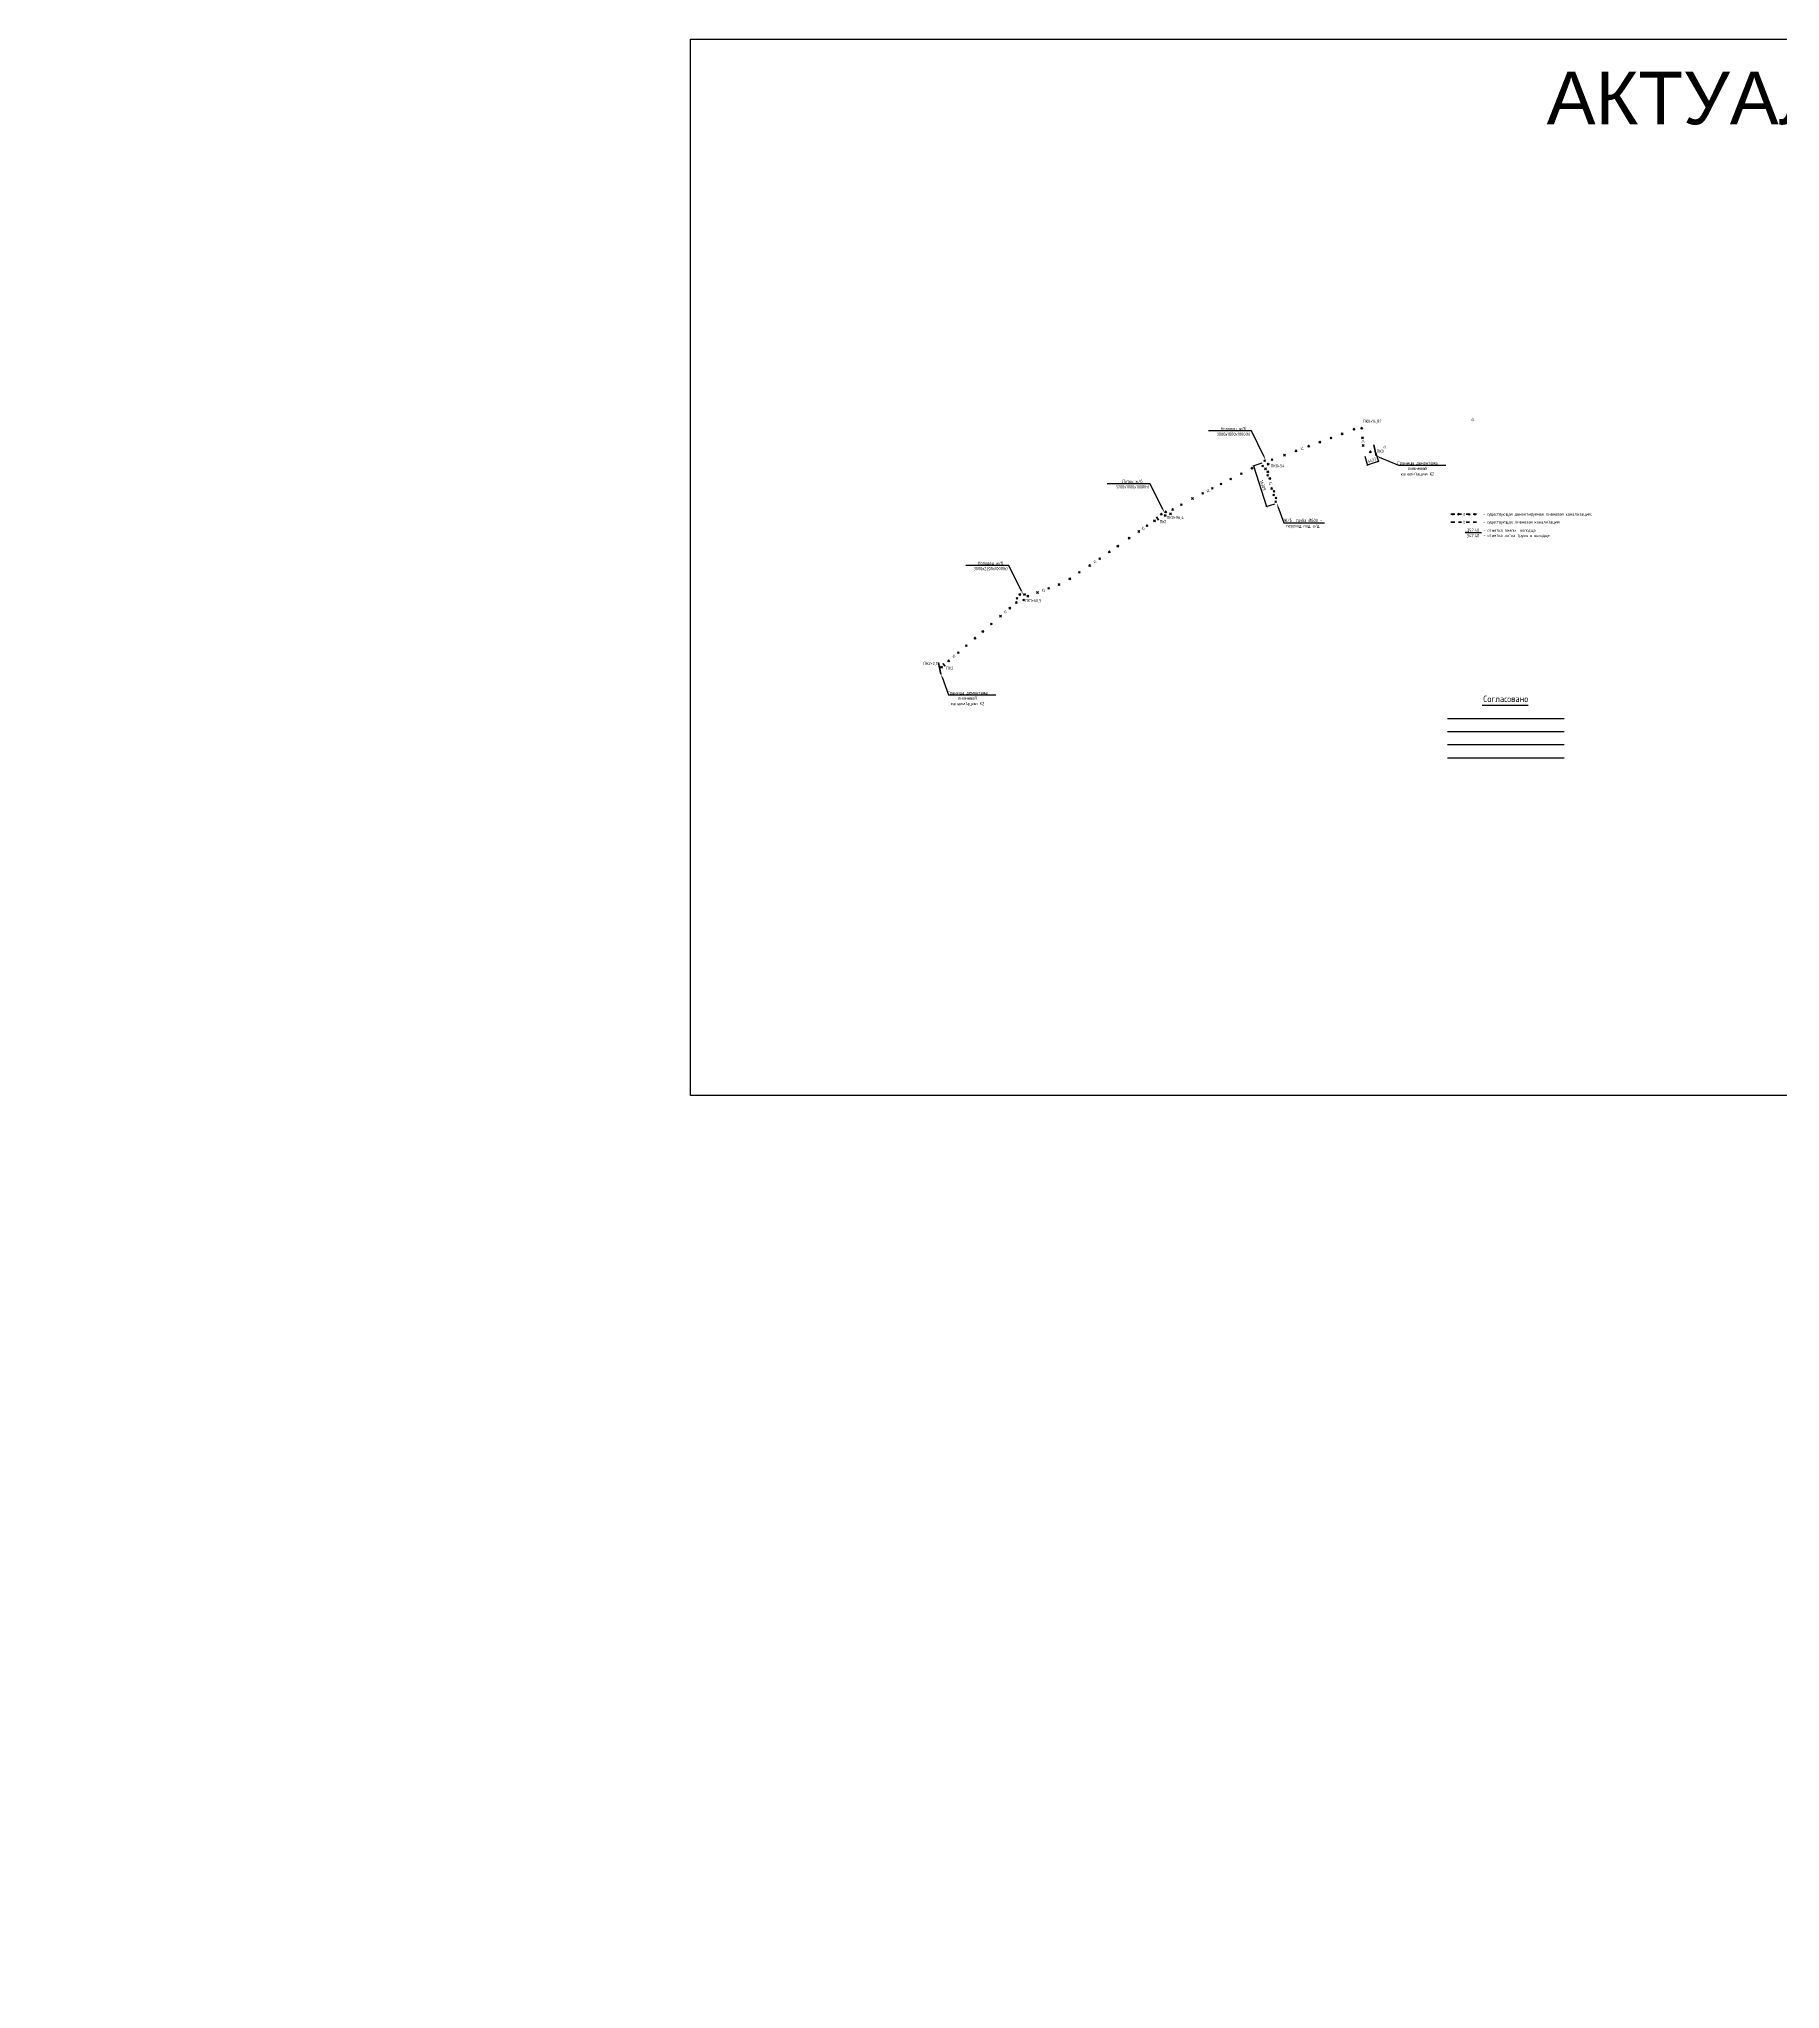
# Model space of a CAD drawing. Header units: millimetres. Extents: x 0 to 42436567, y 0 to 23754735.
# Drawn here: x 41110424 to 41773495, y 23012400 to 23754735 of the extents above; entities that cross this region are included whole.
import ezdxf
from ezdxf import colors
from ezdxf.entities.mleader import LeaderData, LeaderLine
from ezdxf.math import Vec2, Vec3

# ---------------------------------------------------------------- set-up
doc = ezdxf.new("R2010")
doc.units = ezdxf.units.MM
doc.set_wipeout_variables(frame=1)
doc.linetypes.add('Штриховая', pattern=[2822.222233, 1411.111116, -1411.111116])
for name, color, linetype, lineweight in [('Text blocks_Ном._пера__28', 7, 'Continuous', 13), ('В1', 140, 'Continuous', 40), ('ВК_Текст', 7, 'Continuous', 25), ('Труба К2', 7, 'Continuous', 60)]:
    doc.layers.add(name, color=color, linetype=linetype, lineweight=lineweight)
doc.layers.add('Выноски', color=7, linetype='Continuous')
doc.styles.add('GOST 2.304', font='GOST_type.ttf')
doc.styles.add('GOST_100', font='cs_gost2304.shx', dxfattribs={"width": 0.7, "height": 300})
doc.styles.get("Standard").update_dxf_attribs({"font": 'arial.ttf'})
doc.dimstyles.new('STANDARD$0', dxfattribs={"dimscale": 100, "dimtxt": 2.5, "dimasz": 1, "dimexe": 0.5, "dimexo": 2, "dimgap": 1, "dimtad": 1, "dimdec": 0, "dimzin": 0, "dimdsep": 46, "dimtxsty": 'Standard', "dimblk1": 'OBLIQUE', "dimblk2": 'OBLIQUE', "dimsah": 1, "dimcen": 2, "dimadec": 0, "dimazin": 0, "dimtfac": 1, "dimtdec": 4, "dimtofl": 0, "dimtmove": 2, "dimatfit": 3, "dimldrblk": 'OBLIQUE', "dimfxl": 1, "dimtolj": 1, "dimtzin": 0, "dimarcsym": 0})

# ---------------------------------------------------------------- blocks, each defined once
blk = doc.blocks.new('*U6')
at = {"color": 255}
blk.add_wipeout([(-200, 125), (200, 125), (200, -125), (-200, -125)], dxfattribs=at)
at = {"layer": 'ВК_Текст', "insert": (0, 0), "char_height": 250, "attachment_point": 5, "style": 'GOST_100'}
blk.add_mtext('К2', dxfattribs=at)
blk = doc.blocks.new('_None')
blk = doc.blocks.new('_ArchTick')
at = {"color": 0, "linetype": 'ByBlock', "const_width": 0.15}
blk.add_lwpolyline([(-0.5, -0.5), (0.5, 0.5)], dxfattribs=at)
blk = doc.blocks.new('*D7')
at = {"color": 0, "lineweight": -2, "transparency": 16777216}
for p, q in [((41615318, 23595882), (41616408, 23592403)), ((41616333, 23592642), (41620548, 23593962)), ((41619534, 23597202), (41620623, 23593723))]:
    blk.add_line(p, q, dxfattribs=at)
at = {"color": 0, "lineweight": -2, "transparency": 16777216, "xscale": 750.0000000000001, "yscale": 750.0000000000001, "zscale": 750.0000000000001}
for p, rotation in [((41616333, 23592642), 197.3871649832867), ((41620548, 23593962), 17.38716498328669)]:
    blk.add_blockref('_ArchTick', p, dxfattribs=dict(at, rotation=rotation))
at = {"color": 0, "transparency": 16777216, "insert": (41618104, 23594376), "char_height": 1250, "attachment_point": 5, "rotation": 17.387165, "style": 'GOST 2.304'}
blk.add_mtext('\\A1;4417', dxfattribs=at)
blk = doc.blocks.new('_Oblique')
at = {"color": 0, "linetype": 'ByBlock', "lineweight": -2}
blk.add_line((-0.5, -0.5), (0.5, 0.5), dxfattribs=at)
blk = doc.blocks.new('*D9')
at = {"color": 0, "lineweight": -2, "transparency": 16777216}
for p, q in [((41576082, 23593232), (41572764, 23592177)), ((41573002, 23592252), (41577945, 23576710)), ((41581025, 23577690), (41577706, 23576635))]:
    blk.add_line(p, q, dxfattribs=at)
at = {"color": 0, "lineweight": -2, "transparency": 16777216, "xscale": 750.0000000000001, "yscale": 750.0000000000001, "zscale": 750.0000000000001}
for p, rotation in [((41573002, 23592252), 107.6423544866472), ((41577945, 23576710), 287.6423544866472)]:
    blk.add_blockref('_ArchTick', p, dxfattribs=dict(at, rotation=rotation))
at = {"color": 0, "transparency": 16777216, "insert": (41576547, 23584823), "char_height": 1250, "attachment_point": 5, "rotation": 287.642354, "style": 'GOST 2.304'}
blk.add_mtext('\\A1;16309', dxfattribs=at)

msp = doc.modelspace()

# ---------------------------------------------------------------- linework, layer by layer
for p, q in [((41610938.695, 23606536.696, 197000), (41611623.893, 23605851.498, 197000)), ((41610938.695, 23605851.498, 197000), (41611623.893, 23606536.696, 197000)), ((41613816.96, 23606947.211), (41614502.158, 23606262.013)), ((41613816.96, 23606262.013), (41614502.158, 23606947.211)), ((41593661.355, 23600080.393), (41594346.553, 23599395.195)), ((41593661.355, 23599395.195), (41594346.553, 23600080.393)), ((41597908.498, 23601651.012), (41598593.696, 23600965.814)), ((41597908.498, 23600965.814), (41598593.696, 23601651.012)), ((41602155.642, 23603221.631), (41602840.84, 23602536.433)), ((41602155.642, 23602536.433), (41602840.84, 23603221.631)), ((41606402.785, 23604792.25), (41607087.983, 23604107.052)), ((41606402.785, 23604107.052), (41607087.983, 23604792.25)), ((41614134.526, 23603340.144), (41614819.724, 23602654.946)), ((41614134.526, 23602654.946), (41614819.724, 23603340.144)), ((41614401.28, 23600310.221), (41615086.478, 23599625.023)), ((41614401.28, 23599625.023), (41615086.478, 23600310.221)), ((41572032.893, 23591685.127), (41572718.091, 23590999.929)), ((41572032.893, 23590999.929), (41572718.091, 23591685.127)), ((41576102.561, 23592490.837), (41576787.759, 23591805.639)), ((41576102.561, 23591805.639), (41576787.759, 23592490.837)), ((41576866.021, 23594530.035), (41577551.219, 23593844.837)), ((41576866.021, 23593844.837), (41577551.219, 23594530.035)), ((41577220.244, 23591461.048), (41577905.443, 23590775.85)), ((41577220.244, 23590775.85), (41577905.443, 23591461.048)), ((41578225.962, 23593274.206), (41578911.16, 23592589.008)), ((41578225.962, 23592589.008), (41578911.16, 23593274.206)), ((41579696.753, 23594916.199), (41580381.951, 23594231.001)), ((41579696.753, 23594231.001), (41580381.951, 23594916.199)), ((41584419.698, 23596662.773), (41585104.896, 23595977.575)), ((41584419.698, 23595977.575), (41585104.896, 23596662.773)), ((41588842.633, 23598298.401), (41589527.831, 23597613.202)), ((41588842.633, 23597613.202), (41589527.831, 23598298.401)), ((41617097.466, 23597936.792), (41617782.664, 23597251.594)), ((41617097.466, 23597251.594), (41617782.664, 23597936.792)), ((41560281.79, 23585689.744), (41560966.988, 23585004.546)), ((41560281.79, 23585004.546), (41560966.988, 23585689.744)), ((41563965.805, 23587569.319), (41564651.003, 23586884.121)), ((41563965.805, 23586884.121), (41564651.003, 23587569.319)), ((41568012.897, 23589634.135), (41568698.095, 23588948.937)), ((41568012.897, 23588948.937), (41568698.095, 23589634.135)), ((41577987.792, 23588964.944), (41578672.99, 23588279.746)), ((41577987.792, 23588279.746), (41578672.99, 23588964.944)), ((41578096.278, 23590359.12), (41578781.476, 23589673.922)), ((41578096.278, 23589673.922), (41578781.476, 23590359.12)), ((41578863.825, 23587863.015), (41579549.023, 23587177.817)), ((41578863.825, 23587177.817), (41579549.023, 23587863.015)), ((41545141.73, 23577803.442), (41545826.928, 23577118.244)), ((41545141.73, 23577118.244), (41545826.928, 23577803.442)), ((41549388.372, 23580131.948), (41550073.57, 23579446.75)), ((41549388.372, 23579446.75), (41550073.57, 23580131.948)), ((41553273.542, 23582114.153), (41553958.74, 23581428.955)), ((41553273.542, 23581428.955), (41553958.74, 23582114.153)), ((41556962.008, 23583995.999), (41557647.206, 23583310.801)), ((41556962.008, 23583310.801), (41557647.206, 23583995.999)), ((41579522.886, 23583972.734), (41580208.084, 23583287.536)), ((41579522.886, 23583287.536), (41580208.084, 23583972.734)), ((41580290.433, 23581476.63), (41580975.631, 23580791.432)), ((41580290.433, 23580791.432), (41580975.631, 23581476.63)), ((41580398.919, 23582870.806), (41581084.117, 23582185.608)), ((41580398.919, 23582185.608), (41581084.117, 23582870.806)), ((41581057.98, 23578980.525), (41581743.178, 23578295.327)), ((41581057.98, 23578295.327), (41581743.178, 23578980.525)), ((41581166.466, 23580374.701), (41581851.664, 23579689.503)), ((41581166.466, 23579689.503), (41581851.664, 23580374.701)), ((41532104.03, 23569781.588), (41532789.228, 23569096.389)), ((41532104.03, 23569096.389), (41532789.228, 23569781.588)), ((41534945.135, 23571747.769), (41535630.333, 23571062.571)), ((41534945.135, 23571062.571), (41535630.333, 23571747.769)), ((41537521.728, 23574166.384, 194500), (41538206.926, 23573481.186, 194500)), ((41537521.728, 23573481.186, 194500), (41538206.926, 23574166.384, 194500)), ((41538965.787, 23573730.332, 194500), (41539650.985, 23573045.134, 194500)), ((41538965.787, 23573045.134, 194500), (41539650.985, 23573730.332, 194500)), ((41539183.928, 23575065.614), (41539869.126, 23574380.416)), ((41539183.928, 23574380.416), (41539869.126, 23575065.614)), ((41541029.99, 23574300.138), (41541715.188, 23573614.94)), ((41541029.99, 23573614.94), (41541715.188, 23574300.138)), ((41541838.2, 23575966.117), (41542523.398, 23575280.919)), ((41541838.2, 23575280.919), (41542523.398, 23575966.117)), ((41520946.806, 23562060.249, 194500), (41521632.004, 23561375.051, 194500)), ((41520946.806, 23561375.051, 194500), (41521632.004, 23562060.249, 194500)), ((41525283.696, 23565061.586), (41525968.894, 23564376.388)), ((41525283.696, 23564376.388), (41525968.894, 23565061.586)), ((41528956.313, 23567603.215), (41529641.511, 23566918.017)), ((41528956.313, 23566918.017), (41529641.511, 23567603.215)), ((41510243.789, 23554667.539), (41510928.987, 23553982.341)), ((41510243.789, 23553982.341), (41510928.987, 23554667.539)), ((41514034.039, 23557276.281), (41514719.237, 23556591.083)), ((41514034.039, 23556591.083), (41514719.237, 23557276.281)), ((41517730.056, 23559834.103), (41518415.255, 23559148.905)), ((41517730.056, 23559148.905), (41518415.255, 23559834.103)), ((41498541.914, 23547392.748), (41499227.112, 23546707.55)), ((41498541.914, 23546707.55), (41499227.112, 23547392.748)), ((41502697.679, 23549653.424), (41503382.877, 23548968.226)), ((41502697.679, 23548968.226), (41503382.877, 23549653.424)), ((41506278.773, 23552032.93), (41506963.971, 23551347.732)), ((41506278.773, 23551347.732), (41506963.971, 23552032.93)), ((41482590.966, 23542176.848), (41483276.164, 23541491.65)), ((41482590.966, 23541491.65), (41483276.164, 23542176.848)), ((41483639.369, 23543642.42), (41484324.567, 23542957.222)), ((41483639.369, 23542957.222), (41484324.567, 23543642.42)), ((41485079.144, 23541508.367, 193500), (41485764.342, 23540823.169, 193500)), ((41485079.144, 23540823.169, 193500), (41485764.342, 23541508.367, 193500)), ((41485426.852, 23543704.483, 193000), (41486112.05, 23543019.285, 193000)), ((41485426.852, 23543019.285, 193000), (41486112.05, 23543704.483, 193000)), ((41486682.065, 23542975.485), (41487367.263, 23542290.287)), ((41486682.065, 23542290.287), (41487367.263, 23542975.485)), ((41490373.912, 23544350.533), (41491059.11, 23543665.335)), ((41490373.912, 23543665.335), (41491059.11, 23544350.533)), ((41494644.801, 23545941.248), (41495329.999, 23545256.05)), ((41494644.801, 23545256.05), (41495329.999, 23545941.248)), ((41472812.353, 23532368.75), (41473497.551, 23531683.552)), ((41472812.353, 23531683.552), (41473497.551, 23532368.75)), ((41466535.514, 23526962.963), (41467220.712, 23526277.765)), ((41466535.514, 23526277.765), (41467220.712, 23526962.963)), ((41469544.225, 23529554.148), (41470229.423, 23528868.95)), ((41469544.225, 23528868.95), (41470229.423, 23529554.148))]:
    msp.add_line(p, q)
at = {"color": 240, "lineweight": 40, "true_color": 0xed1f24}
for p, q in [((41536092.126, 23572841.462), (41536815.953, 23571583.157)), ((41453048.65, 23517229.296), (41453952.48, 23512969.202))]:
    msp.add_line(p, q, dxfattribs=at)
at = {"layer": 'Труба К2', "linetype": 'Штриховая'}
msp.add_line((41648179.215, 23570803.398), (41657940.73, 23570803.398), dxfattribs=at)

# ---------------------------------------------------------------- block references
at = {"layer": 'ВК_Текст', "xscale": 4.266666666666672, "yscale": 4.266666666666672, "zscale": 4.266666666666672}
for p, rotation in [((41656474.194, 23609817.146), 17.38716660129347), ((41622916.605, 23599309.089), 19.63735174488146), ((41478445.325, 23536582.367), 40.73594167021012), ((41458873.013, 23519726.15), 40.73594167042213)]:
    msp.add_blockref('*U6', p, dxfattribs=dict(at, rotation=rotation))

# ---------------------------------------------------------------- texts
at = {"layer": 'Text blocks_Ном._пера__28', "style": 'GOST 2.304'}
for s, p in [('ПК0+14,82', (41614634.686, 23608625.19, -197500)), ('ПК0+54', (41579540.872, 23591664.59)), ('ПК1', (41537261.917, 23570377.526)), ('ПК0+96,4', (41539870.718, 23571991.34)), ('- существующая демонтируемая ливневая канализация;', (41660431.652, 23573280.735)), ('- существующая ливневая канализация', (41660431.652, 23570285.853)), ('- отметка земли  колодца', (41660546.491, 23567116.456)), ('- отметка лотка трубы в колодце', (41660546.491, 23565136.937)), ('ПК2+2,12', (41447261.584, 23516431.536))]:
    msp.add_text(s, height=1200, dxfattribs=at).set_placement(p)
at = {"layer": 'Выноски', "color": 240, "lineweight": -2, "true_color": 0xed1f24, "insert": (41684629.672, 23742262.407), "char_height": 20000, "width": 735841.57572, "attachment_point": 1}
msp.add_mtext('АКТУАЛЬНОЕ', dxfattribs=at)

# ---------------------------------------------------------------- leaders
at = {"layer": 'Выноски', "color": 0, "lineweight": -2}
ml = msp.add_multileader_mtext('Standard', dxfattribs=at)
ml.set_content('{\\C0;Колодец ж/б\\P3000х1800х1000(h)}', color=5, style='GOST 2.304')
ml.set_leader_properties(lineweight=-3)
ml.build(insert=Vec2(0, 0))
ml.multileader.update_dxf_attribs({"text_left_attachment_type": 6, "text_right_attachment_type": 6, "dogleg_length": 1, "arrow_head_size": 1250, "scale": 500})
ctx = ml.context
ctx.base_point, ctx.scale, ctx.char_height, ctx.arrow_head_size, ctx.landing_gap_size, ctx.plane_origin = Vec3(41558582.045, 23605518.393), 500, 1250, 1250, 900, Vec3(41553286.101, 23597648.928)
ctx.left_attachment, ctx.right_attachment, ctx.text_align_type = 6, 6, 1
notes = []
notes.append((ctx, [(1, (1, 1, 0), (41572184.895, 23605518.393), (-1, 0), 99.848, [(1, [(41577551.219, 23594530.035)], 0, [])])]))
ctx.mtext.insert, ctx.mtext.alignment, ctx.mtext.flow_direction = Vec3(41565333.546, 23607018.393), 2, 5
ml = msp.add_multileader_mtext('Standard', dxfattribs=at)
ml.set_content('{\\C0;Лоток ж/б\\P3200х1000х1000(h)}', color=5, style='GOST 2.304')
ml.set_leader_properties(lineweight=-3)
ml.build(insert=Vec2(0, 0))
ml.multileader.update_dxf_attribs({"text_left_attachment_type": 6, "text_right_attachment_type": 6, "dogleg_length": 1, "arrow_head_size": 1250, "scale": 500})
ctx = ml.context
ctx.base_point, ctx.scale, ctx.char_height, ctx.arrow_head_size, ctx.landing_gap_size, ctx.plane_origin = Vec3(41520057.545, 23585453.393), 500, 1250, 1250, 900, Vec3(41514761.601, 23577583.928)
ctx.left_attachment, ctx.right_attachment, ctx.text_align_type = 6, 6, 1
notes.append((ctx, [(1, (1, 1, 0), (41533660.395, 23585453.393), (-1, 0), 99.848, [(1, [(41539026.719, 23574465.035)], 0, [])])]))
ctx.mtext.insert, ctx.mtext.alignment, ctx.mtext.flow_direction = Vec3(41526809.046, 23586953.393), 2, 5
ml = msp.add_multileader_mtext('Standard', dxfattribs=at)
ml.set_content('{\\C0;Ж/б  труба %%C600 -\\Pпереход под а/д}', color=5, style='GOST 2.304')
ml.set_leader_properties(lineweight=-3)
ml.build(insert=Vec2(0, 0))
ml.multileader.update_dxf_attribs({"text_left_attachment_type": 6, "text_right_attachment_type": 6, "dogleg_length": 1, "arrow_head_size": 1250, "scale": 500})
ctx = ml.context
ctx.base_point, ctx.scale, ctx.char_height, ctx.arrow_head_size, ctx.landing_gap_size, ctx.plane_origin = Vec3(41584654.697, 23570495.544), 500, 1250, 1250, 900, Vec3(41580140.562, 23562626.079)
ctx.left_attachment, ctx.right_attachment, ctx.text_align_type = 6, 6, 1
notes.append((ctx, [(0, (1, 1, 0), (41584554.85, 23570495.544), (1, 0), 99.848, [(1, [(41581870.565, 23577999.249)], 0, [])])]))
ctx.mtext.insert, ctx.mtext.alignment, ctx.mtext.flow_direction = Vec3(41591776.999, 23572102.943), 2, 5
ml = msp.add_multileader_mtext('Standard', dxfattribs=at)
ml.set_content('{\\C0;Колодец ж/б\\P3000х2200х1000(h)}', color=5, style='GOST 2.304')
ml.set_leader_properties(lineweight=-3)
ml.build(insert=Vec2(0, 0))
ml.multileader.update_dxf_attribs({"text_left_attachment_type": 6, "text_right_attachment_type": 6, "dogleg_length": 1, "arrow_head_size": 1250, "scale": 500})
ctx = ml.context
ctx.base_point, ctx.scale, ctx.char_height, ctx.arrow_head_size, ctx.landing_gap_size, ctx.plane_origin = Vec3(41465953.603, 23554342.387), 500, 1250, 1250, 900, Vec3(41460925.708, 23546472.922)
ctx.left_attachment, ctx.right_attachment, ctx.text_align_type = 6, 6, 1
notes.append((ctx, [(1, (1, 1, 0), (41479824.501, 23554342.387), (-1, 0), 99.848, [(1, [(41485190.825, 23543354.029)], 0, [])])]))
ctx.mtext.insert, ctx.mtext.alignment, ctx.mtext.flow_direction = Vec3(41472839.128, 23555842.387), 2, 5
ml = msp.add_multileader_mtext('Standard', dxfattribs=at)
ml.set_content('{\\C0;Граница демонтажа\\Pливневой\\Pканализации К2}', color=5, style='GOST 2.304')
ml.set_leader_properties(lineweight=-3)
ml.build(insert=Vec2(0, 0))
ml.multileader.update_dxf_attribs({"text_left_attachment_type": 6, "text_right_attachment_type": 6, "dogleg_length": 1, "arrow_head_size": 1250, "scale": 500})
ctx = ml.context
ctx.base_point, ctx.scale, ctx.char_height, ctx.arrow_head_size, ctx.landing_gap_size, ctx.plane_origin = Vec3(41456935.145, 23505046.694, -193576), 500, 1250, 1250, 900, Vec3(41458012.315, 23501554.024, -193576)
ctx.left_attachment, ctx.right_attachment, ctx.text_align_type = 6, 6, 1
notes.append((ctx, [(0, (1, 1, 0), (41456835.298, 23505046.694, -193576), (1, 0), 99.848, [(1, [(41453952.48, 23512969.202, -193576)], 0, [])])]))
ctx.mtext.insert, ctx.mtext.alignment, ctx.mtext.flow_direction = Vec3(41464077.551, 23506546.694, -193576), 2, 5
for ctx, leaders in notes:
    for number, flags, end, landing, length, lines in leaders:
        leader = LeaderData()
        leader.index, (leader.has_last_leader_line, leader.has_dogleg_vector, leader.attachment_direction) = number, flags
        leader.last_leader_point, leader.dogleg_vector, leader.dogleg_length = Vec3(end), Vec3(landing), length
        for number, points, colour, breaks in lines:
            line = LeaderLine()
            line.index, line.vertices, line.color, line.breaks = number, Vec3.list(points), colors.encode_raw_color(colour), breaks
            leader.lines.append(line)
        ctx.leaders.append(leader)

# ---------------------------------------------------------------- next in the draw order: linework, layer by layer
for p, q in [((41482324.284, 23540560.688), (41483009.482, 23539875.49)), ((41482324.284, 23539875.49), (41483009.482, 23540560.688)), ((41476265.267, 23535342.496), (41476950.465, 23534657.298)), ((41476265.267, 23534657.298), (41476950.465, 23535342.496)), ((41479814.693, 23538399.359), (41480499.891, 23537714.161)), ((41479814.693, 23537714.161), (41480499.891, 23538399.359)), ((41456530.085, 23518346.01), (41457215.283, 23517660.812)), ((41456530.085, 23517660.812), (41457215.283, 23518346.01)), ((41460178.904, 23521488.475), (41460864.102, 23520803.277)), ((41460178.904, 23520803.277), (41460864.102, 23521488.475)), ((41463252.999, 23524135.97), (41463938.197, 23523450.772)), ((41463252.999, 23523450.772), (41463938.197, 23524135.97)), ((41453803.238, 23515997.575), (41454488.436, 23515312.377)), ((41453803.238, 23515312.377), (41454488.436, 23515997.575))]:
    msp.add_line(p, q)
at = {"color": 240, "lineweight": 40, "true_color": 0xed1f24}
msp.add_line((41454655.999, 23517052.096), (41455584.53, 23515936.262), dxfattribs=at)

# ---------------------------------------------------------------- next in the draw order: block references
at = {"layer": 'ВК_Текст'}
for p, xscale, yscale, zscale, rotation in [((41591505.225, 23598813.749), 4.266666666666671, 4.266666666666671, 4.266666666666671, 20.2946975145626), ((41614612.849, 23601455.916), 4.266666666666673, 4.266666666666673, 4.266666666666673, 275.0313384626109), ((41579530.209, 23585543.021), 4.266666666666673, 4.266666666666673, 4.266666666666673, 285.8813260572669), ((41555634.898, 23582801.519), 4.266666666666672, 4.266666666666672, 4.266666666666672, 27.03056236154919), ((41530952.201, 23568404.772), 4.266666666666672, 4.266666666666672, 4.266666666666672, 34.68510543262797), ((41512607.981, 23555709.685), 4.266666666666672, 4.266666666666672, 4.266666666666672, 34.68510543265163), ((41492960.686, 23544843.789), 4.266666666666672, 4.266666666666672, 4.266666666666672, 20.42810832445917)]:
    msp.add_blockref('*U6', p, dxfattribs=dict(at, xscale=xscale, yscale=yscale, zscale=zscale, rotation=rotation))
at = {"layer": 'ВК_Текст', "xscale": 4.266666666666672, "yscale": 4.266666666666672, "zscale": 4.266666666666672}
msp.add_blockref('*U6', (41653059.972, 23570803.398), dxfattribs=at)

# ---------------------------------------------------------------- next in the draw order: texts
at = {"layer": 'Text blocks_Ном._пера__28', "style": 'GOST 2.304'}
for s, p in [('ПК0', (41619836.446, 23597235.671)), ('ПК2', (41455928.142, 23514659.395))]:
    msp.add_text(s, height=1200, dxfattribs=at).set_placement(p)

# ---------------------------------------------------------------- next in the draw order: leaders
at = {"layer": 'Выноски', "color": 0, "lineweight": -2}
ml = msp.add_multileader_mtext('Standard', dxfattribs=at)
ml.set_content('{\\C0;Граница демонтажа\\Pливневой\\Pканализации К2}', color=5, style='GOST 2.304')
ml.set_leader_properties(lineweight=-3)
ml.build(insert=Vec2(0, 0))
ml.multileader.update_dxf_attribs({"text_left_attachment_type": 6, "text_right_attachment_type": 6, "dogleg_length": 1, "arrow_head_size": 1250, "scale": 500})
ctx = ml.context
ctx.base_point, ctx.scale, ctx.char_height, ctx.arrow_head_size, ctx.landing_gap_size, ctx.plane_origin = Vec3(41628260.591, 23592480.398), 500, 1250, 1250, 900, Vec3(41623746.456, 23584610.932)
ctx.left_attachment, ctx.right_attachment, ctx.text_align_type = 6, 6, 1
notes = []
notes.append((ctx, [(0, (1, 1, 0), (41628160.743, 23592480.398), (1, 0), 99.848, [(1, [(41619686.621, 23596026.111)], 0, [])])]))
ctx.mtext.insert, ctx.mtext.alignment, ctx.mtext.flow_direction = Vec3(41635402.996, 23593980.398), 2, 5
for ctx, leaders in notes:
    for number, flags, end, landing, length, lines in leaders:
        leader = LeaderData()
        leader.index, (leader.has_last_leader_line, leader.has_dogleg_vector, leader.attachment_direction) = number, flags
        leader.last_leader_point, leader.dogleg_vector, leader.dogleg_length = Vec3(end), Vec3(landing), length
        for number, points, colour, breaks in lines:
            line = LeaderLine()
            line.index, line.vertices, line.color, line.breaks = number, Vec3.list(points), colors.encode_raw_color(colour), breaks
            leader.lines.append(line)
        ctx.leaders.append(leader)

# ---------------------------------------------------------------- next in the draw order: linework, layer by layer
at = {"color": 240, "lineweight": 40, "true_color": 0xed1f24}
msp.add_line((41618782.791, 23600286.205), (41619686.621, 23596026.111), dxfattribs=at)
at = {"layer": 'Труба К2', "linetype": 'Штриховая'}
msp.add_line((41648179.215, 23573798.279), (41657940.73, 23573798.279), dxfattribs=at)

# ---------------------------------------------------------------- next in the draw order: texts
at = {"layer": 'Text blocks_Ном._пера__28', "style": 'GOST 2.304'}
msp.add_text('ПК1+60,5', height=1200, dxfattribs=at).set_placement((41486008.246, 23540342.298))

# ---------------------------------------------------------------- next in the draw order: dimensions: what is measured, and where the dimension line sits
for p1, p2, distance, picture, middle in [((41577034.926, 23593535.164), (41581977.84, 23577992.998), -4232.195, '*D9', (41576546.606, 23584822.776)), ((41615019.566, 23596836.25), (41619234.706, 23598156.158), -4395.373, '*D7', (41618104.278, 23594375.689))]:
    dim = msp.add_aligned_dim(p1=p1, p2=p2, distance=distance, dimstyle='STANDARD$0', override={"dimscale": 500, "dimasz": 1.5, "dimtxsty": 'GOST 2.304', "dimblk1": 'ArchTick', "dimblk2": 'ArchTick'})
    dim.commit()
    dim.dimension.update_dxf_attribs({"geometry": picture, "text_midpoint": middle})

# ---------------------------------------------------------------- next in the draw order: leaders
at = {"layer": 'В1', "color": 0, "linetype": 'ByBlock', "lineweight": -3}
ml = msp.add_multileader_mtext('Standard', dxfattribs=at)
ml.set_content('{\\C0;352.40\\P347.40}', color=5, style='GOST 2.304')
ml.set_leader_properties(lineweight=-3)
ml.set_arrow_properties(name='NONE')
ml.build(insert=Vec2(0, 0))
ml.multileader.update_dxf_attribs({"text_left_attachment_type": 6, "text_right_attachment_type": 6, "dogleg_length": 1, "arrow_head_size": 1000, "scale": 500})
ctx = ml.context
ctx.base_point, ctx.scale, ctx.char_height, ctx.arrow_head_size, ctx.landing_gap_size, ctx.plane_origin = Vec3(41653645.767, 23566871.74), 500, 1250, 1000, 900, Vec3(41660537.785, 23545083.073)
ctx.left_attachment, ctx.right_attachment, ctx.text_align_type = 6, 6, 1
notes = []
notes.append((ctx, [(0, (1, 1, 0), (41653625.678, 23566871.74), (1, 0), 20.089, [(0, [(41655025.678, 23566871.74)], 0, [])])]))
ctx.mtext.insert, ctx.mtext.alignment, ctx.mtext.flow_direction = Vec3(41656570.767, 23568371.74), 2, 5
ctx.mtext.has_bg_fill, ctx.mtext.bg_color, ctx.mtext.bg_scale_factor, ctx.mtext.bg_transparency, ctx.mtext.use_window_bg_color = 1, -1027028792, 1.5, 0, 1
for ctx, leaders in notes:
    for number, flags, end, landing, length, lines in leaders:
        leader = LeaderData()
        leader.index, (leader.has_last_leader_line, leader.has_dogleg_vector, leader.attachment_direction) = number, flags
        leader.last_leader_point, leader.dogleg_vector, leader.dogleg_length = Vec3(end), Vec3(landing), length
        for number, points, colour, breaks in lines:
            line = LeaderLine()
            line.index, line.vertices, line.color, line.breaks = number, Vec3.list(points), colors.encode_raw_color(colour), breaks
            leader.lines.append(line)
        ctx.leaders.append(leader)

# ---------------------------------------------------------------- next in the draw order: block references
at = {"layer": 'ВК_Текст', "xscale": 4.266666666666672, "yscale": 4.266666666666672, "zscale": 4.266666666666672}
msp.add_blockref('*U6', (41653059.972, 23573798.279), dxfattribs=at)

# ---------------------------------------------------------------- next in the draw order: linework, layer by layer
for p, q in [((41649198.743, 23574065.254, 72631.988), (41648583.373, 23573531.235, -72639.161)), ((41649158.067, 23573490.559, 72631.988), (41648624.048, 23574105.929, -72639.161)), ((41651307.866, 23574065.254, 72643.822), (41650692.496, 23573531.235, -72627.327)), ((41651267.191, 23573490.559, 72643.822), (41650733.171, 23574105.929, -72627.327)), ((41654812.078, 23574065.254, 72643.822), (41655427.449, 23573531.235, -72627.327)), ((41654852.754, 23573490.559, 72643.822), (41655386.773, 23574105.929, -72627.327)), ((41656921.202, 23574065.254, 72631.988), (41657536.572, 23573531.235, -72639.161)), ((41656961.877, 23573490.559, 72631.988), (41657495.896, 23574105.929, -72639.161))]:
    msp.add_line(p, q)
msp.add_lwpolyline([(41358582.367, 23754735.173), (42436566.505, 23754735.173), (42436566.505, 23352488.377), (41358582.367, 23352488.377)], close=True)

# ---------------------------------------------------------------- next in the draw order: leaders
at = {"layer": 'В1', "color": 0, "linetype": 'ByBlock', "lineweight": -3}
ml = msp.add_multileader_mtext('Standard', dxfattribs=at)
ml.set_content('{\\C0;Согласовано}', color=5, style='GOST 2.304')
ml.set_leader_properties(lineweight=-3)
ml.build(insert=Vec2(0, 0))
ml.multileader.update_dxf_attribs({"text_left_attachment_type": 6, "text_right_attachment_type": 6, "dogleg_length": 1, "arrow_head_size": 1250, "scale": 500})
ctx = ml.context
ctx.base_point, ctx.scale, ctx.char_height, ctx.arrow_head_size, ctx.landing_gap_size, ctx.plane_origin = Vec3(41660464.557, 23501794.056), 500, 2500, 1250, 900, Vec3(41679705.947, 23498524.702)
ctx.left_attachment, ctx.right_attachment, ctx.text_align_type = 6, 6, 1
notes = []
notes.append((ctx, [(0, (0, 0, 0), (0, 0), (1, 0), 1, [])]))
ctx.mtext.insert, ctx.mtext.alignment, ctx.mtext.flow_direction = Vec3(41669048.617, 23504794.056), 2, 5
ctx.mtext.has_bg_fill, ctx.mtext.bg_color, ctx.mtext.bg_scale_factor, ctx.mtext.bg_transparency, ctx.mtext.use_window_bg_color = 1, -1027028792, 1.5, 0, 1
for ctx, leaders in notes:
    for number, flags, end, landing, length, lines in leaders:
        leader = LeaderData()
        leader.index, (leader.has_last_leader_line, leader.has_dogleg_vector, leader.attachment_direction) = number, flags
        leader.last_leader_point, leader.dogleg_vector, leader.dogleg_length = Vec3(end), Vec3(landing), length
        for number, points, colour, breaks in lines:
            line = LeaderLine()
            line.index, line.vertices, line.color, line.breaks = number, Vec3.list(points), colors.encode_raw_color(colour), breaks
            leader.lines.append(line)
        ctx.leaders.append(leader)

# ---------------------------------------------------------------- next in the draw order: linework, layer by layer
for p, q in [((41646847.89, 23496101.817), (41691345.858, 23496101.817)), ((41660041.221, 23501101.817), (41677548.853, 23501101.817)), ((41646847.89, 23491101.817), (41691345.858, 23491101.817)), ((41646847.89, 23486101.817), (41691345.858, 23486101.817)), ((41646847.89, 23481101.817), (41691345.858, 23481101.817))]:
    msp.add_line(p, q)

# ---------------------------------------------------------------- next in the draw order: leaders
ml = msp.add_multileader_mtext('Standard', dxfattribs=at)
ml.set_content('{\\C0;Согласовано}', color=5, style='GOST 2.304')
ml.set_leader_properties(lineweight=-3)
ml.build(insert=Vec2(0, 0))
ml.multileader.update_dxf_attribs({"text_left_attachment_type": 6, "text_right_attachment_type": 6, "dogleg_length": 1, "arrow_head_size": 1250, "scale": 500})
ctx = ml.context
ctx.base_point, ctx.scale, ctx.char_height, ctx.arrow_head_size, ctx.landing_gap_size, ctx.plane_origin = Vec3(42052640.234, 23503216.047), 500, 2500, 1250, 900, Vec3(42071881.624, 23499946.693)
ctx.left_attachment, ctx.right_attachment, ctx.text_align_type = 6, 6, 1
notes = []
notes.append((ctx, [(0, (0, 0, 0), (0, 0), (1, 0), 1, [])]))
ctx.mtext.insert, ctx.mtext.alignment, ctx.mtext.flow_direction = Vec3(42061224.294, 23506216.047), 2, 5
ctx.mtext.has_bg_fill, ctx.mtext.bg_color, ctx.mtext.bg_scale_factor, ctx.mtext.bg_transparency, ctx.mtext.use_window_bg_color = 1, -1027028792, 1.5, 0, 1
for ctx, leaders in notes:
    for number, flags, end, landing, length, lines in leaders:
        leader = LeaderData()
        leader.index, (leader.has_last_leader_line, leader.has_dogleg_vector, leader.attachment_direction) = number, flags
        leader.last_leader_point, leader.dogleg_vector, leader.dogleg_length = Vec3(end), Vec3(landing), length
        for number, points, colour, breaks in lines:
            line = LeaderLine()
            line.index, line.vertices, line.color, line.breaks = number, Vec3.list(points), colors.encode_raw_color(colour), breaks
            leader.lines.append(line)
        ctx.leaders.append(leader)

doc.saveas('drawing.dxf')
